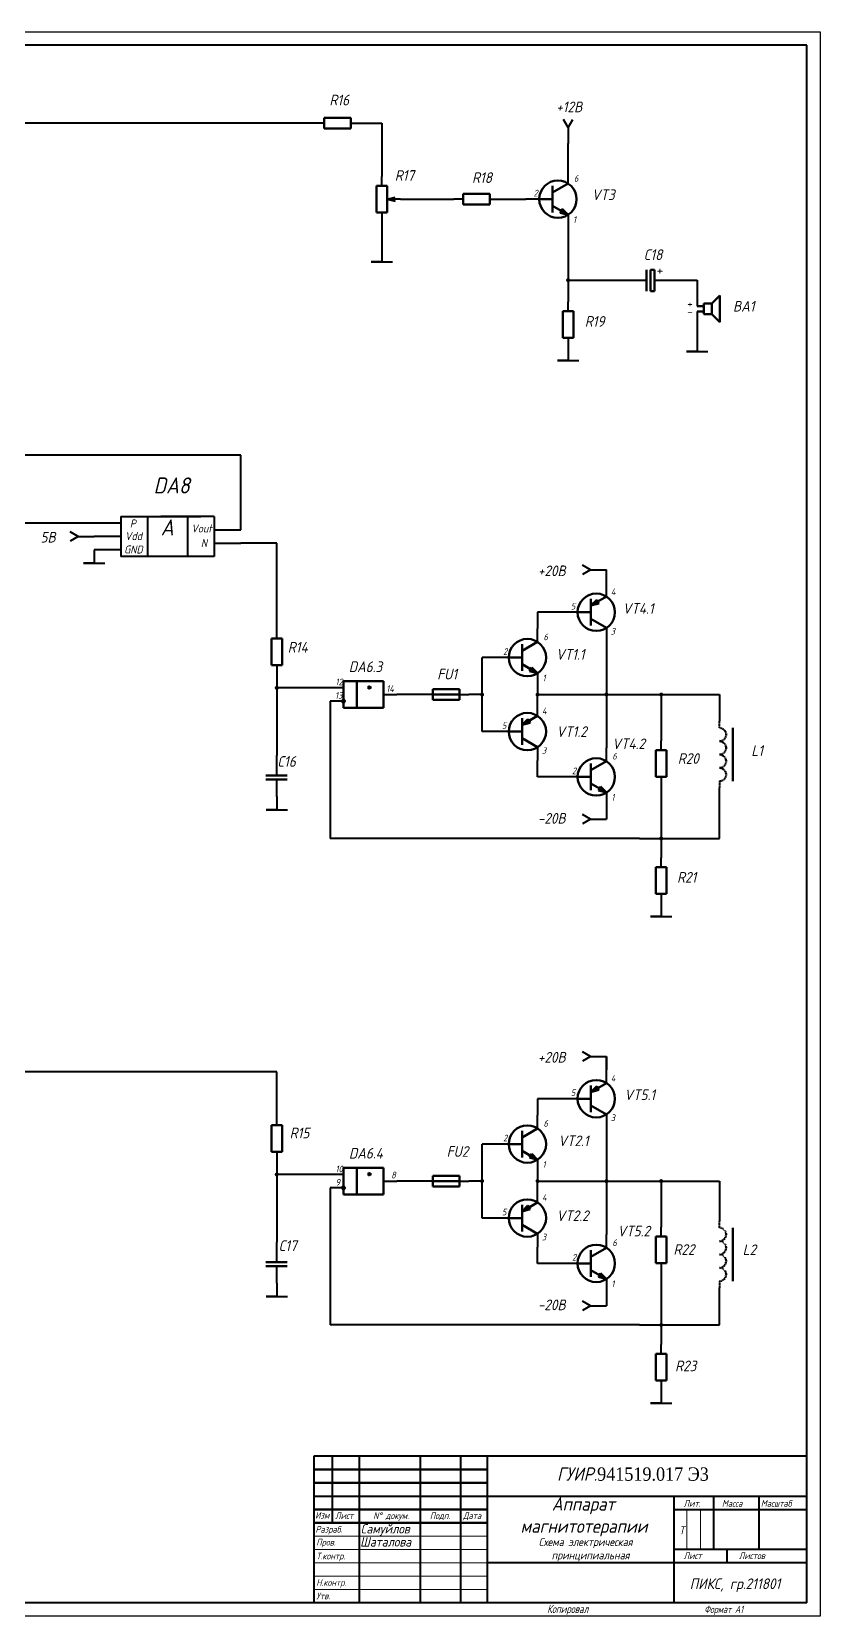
# Model space of a CAD drawing. Header units: millimetres. Extents: x 855 to 1696, y -600 to -6.
# Drawn here: x 1400 to 1696, y -600 to -6 of the extents above; entities that cross this region are included whole.
import ezdxf

# ---------------------------------------------------------------- set-up
doc = ezdxf.new("R2010")
doc.units = ezdxf.units.MM
doc.header["$LTSCALE"] = 0.5
doc.linetypes.add('HIDDEN2', pattern=[0.1875, 0.125, -0.0625])
doc.linetypes.add('ОСЕВАЯ', pattern=[50.8, 31.75, -6.35, 6.35, -6.35])
doc.layers.get('0').update_dxf_attribs({"lineweight": 60})
doc.layers.get('Defpoints').update_dxf_attribs({"color": 5})
doc.layers.add('4-текст', color=7, linetype='Continuous', true_color=0x00ad00)
doc.layers.add('KONTUR', color=7, linetype='Continuous')
for name, color, linetype, lineweight in [('Основная', 7, 'Continuous', 40), ('текст', 7, 'Continuous', 30), ('тонкая', 7, 'Continuous', 20)]:
    doc.layers.add(name, color=color, linetype=linetype, lineweight=lineweight)
doc.styles.add('RUS', font='TXT.SHX', dxfattribs={"height": 3})
doc.styles.get("Standard").update_dxf_attribs({"font": 'isocpeui.ttf', "width": 0.9})
doc.styles.add('стиль1', font='romans.shx', dxfattribs={"width": 0.75, "oblique": 15, "height": 3.5})

# ---------------------------------------------------------------- blocks, each defined once
blk = doc.blocks.new('резистор')
for p, q in [((3.5, 2), (13.5, 2)), ((3.5, -2), (3.5, 2)), ((13.5, 2), (13.5, -2)), ((13.5, -2), (3.5, -2))]:
    blk.add_line(p, q)
at = {"layer": 'Основная'}
for p, q in [((3.5, 0), (0, 0)), ((13.5, 0), (17, 0))]:
    blk.add_line(p, q, dxfattribs=at)
blk = doc.blocks.new('стп ук. стрелка не закрашеная')
at = {"layer": 'Основная'}
for p, q in [((0, 0), (-0.8, 3)), ((0, 5), (0, 0)), ((0, 0), (0.8, 3)), ((0, 0), (0, 3))]:
    blk.add_line(p, q, dxfattribs=at)
blk = doc.blocks.new('стп переменый резистор')
for name, p in [('стп ук. стрелка не закрашеная', (8.5, 2)), ('резистор', (0, 0))]:
    blk.add_blockref(name, p)
blk = doc.blocks.new('стп земля')
at = {"layer": 'Основная'}
for p, q in [((0, 0), (0, -5)), ((0, -5), (-4, -5)), ((-4, -5), (4, -5))]:
    blk.add_line(p, q, dxfattribs=at)
blk = doc.blocks.new('стрелка закрашеная 30 градусов')
blk.add_hatch(color=256).paths.add_polyline_path([(0, 0), (0.54, 2), (-0.54, 2)])
for p, q in [((0, 2), (0, 4)), ((0, 0), (-0.54, 2)), ((-0.54, 2), (0.54, 2)), ((0, 0), (0.54, 2))]:
    blk.add_line(p, q)
blk = doc.blocks.new('стп транзистор n-p-n')
for p, q in [((-2.5, 10), (-5.86, 15.82)), ((2.5, 10), (5.86, 15.82)), ((0, 10), (-5, 10)), ((-5, 10), (-2.5, 10)), ((0, 5), (0, 10)), ((0, 10), (5, 10)), ((5, 10), (2.5, 10))]:
    blk.add_line(p, q)
blk.add_circle((0, 12), 7)
at = {"layer": 'Основная'}
for p, q in [((-5.86, 15.82), (-10.86, 15.82)), ((5.86, 15.82), (10.86, 15.82)), ((0, 5), (0, 0))]:
    blk.add_line(p, q, dxfattribs=at)
at = {"xscale": 1.499999999999975, "yscale": 1.499999999999975, "zscale": 1.499999999999975, "rotation": 149.9999999999995}
blk.add_blockref('стрелка закрашеная 30 градусов', (5.86, 15.82), dxfattribs=at)
blk = doc.blocks.new('стп гнездо')
at = {"layer": 'Основная'}
for q in [(-9, 1.73), (-9, -1.73), (0, 0)]:
    blk.add_line((-6, 0), q, dxfattribs=at)
blk = doc.blocks.new('стп громкоговотель')
for p, q in [((2.5, 0), (0, 0)), ((2.5, 1), (2.5, -3)), ((5.5, 1), (2.5, 1)), ((2.5, 1), (2.5, 0)), ((5.5, 1), (8.5, 4)), ((5.5, -3), (5.5, 1)), ((8.5, -1), (8.5, 4)), ((8.5, 4), (8.5, -6)), ((2.5, -2), (0, -2)), ((2.5, -3), (2.5, -2)), ((2.5, -3), (5.5, -3)), ((8.5, -6), (5.5, -3))]:
    blk.add_line(p, q)
blk = doc.blocks.new('стп С-полярный электролитический')
for p, q in [((-4.12, -7.49), (-4.12, -5.99)), ((3.88, -5.99), (-4.12, -5.99)), ((-4.12, -7.49), (3.88, -7.49)), ((-4.12, -8.98), (3.88, -8.98)), ((3.88, -7.49), (3.88, -5.99))]:
    blk.add_line(p, q)
at = {"layer": 'Основная', "linetype": 'ОСЕВАЯ'}
for p, q in [((0, -6), (0, 0)), ((0, -15.37), (0, -8.99))]:
    blk.add_line(p, q, dxfattribs=at)
at = {"insert": (2.11, -1.48), "char_height": 4, "width": 1.7408, "attachment_point": 1}
blk.add_mtext('{\\fISOCPEUR|b0|i0|c204|p34;+}', dxfattribs=at)
blk = doc.blocks.new('tochka')
at = {"color": 2, "linetype": 'Continuous', "const_width": 0.75}
blk.add_lwpolyline([(0.375, 0, 1), (-0.375, 0, 1)], format="xyb", close=True, dxfattribs=at)
blk = doc.blocks.new('стп транзистрор p- n- p')
for p, q in [((-2.5, 10), (-5.86, 15.82)), ((2.5, 10), (5.86, 15.82)), ((0, 10), (-5, 10)), ((-5, 10), (-2.5, 10)), ((0, 5), (0, 10)), ((0, 10), (5, 10)), ((5, 10), (2.5, 10))]:
    blk.add_line(p, q)
blk.add_circle((0, 12), 7)
at = {"layer": 'Основная'}
for p, q in [((-5.86, 15.82), (-10.86, 15.82)), ((5.86, 15.82), (10.86, 15.82)), ((0, 5), (0, 0))]:
    blk.add_line(p, q, dxfattribs=at)
at = {"xscale": 1.5, "yscale": 1.5, "zscale": 1.5, "rotation": 30}
blk.add_blockref('стрелка закрашеная 30 градусов', (-2.5, 10), dxfattribs=at)
blk = doc.blocks.new('конденсатор')
for p, q in [((-4.12, -7.49), (3.88, -7.49)), ((-4.12, -8.98), (3.88, -8.98))]:
    blk.add_line(p, q)
at = {"layer": 'Основная', "linetype": 'ОСЕВАЯ'}
for p, q in [((0, -7.49), (0, 0)), ((0, -15.37), (0, -8.99))]:
    blk.add_line(p, q, dxfattribs=at)
blk = doc.blocks.new('стп катушка(дросель) с феромагнитным м-проводом')
blk.add_line((2.5, 5), (22.5, 5))
at = {"linetype": 'HIDDEN2'}
for centre in [(5, 0), (10, 0), (15, 0), (20, 0)]:
    blk.add_arc(centre, 2.5, 0, 180, dxfattribs=at)
at = {"layer": 'Основная', "linetype": 'HIDDEN2'}
for p, q in [((2.5, 0), (0, 0)), ((22.5, 0), (25, 0))]:
    blk.add_line(p, q, dxfattribs=at)

msp = doc.modelspace()

# ---------------------------------------------------------------- linework, layer by layer
for p, q in [((1532.02, -249.77), (1517.02, -249.77)), ((1517.02, -249.77), (1517.02, -257.27)), ((1522.02, -259.77), (1522.02, -249.77)), ((1526.37, -251.63), (1526.37, -252.63)), ((1526.37, -251.63), (1527.37, -252.13)), ((1527.37, -252.13), (1526.37, -252.63)), ((1532.02, -259.77), (1532.02, -249.77)), ((1550.52, -254.77), (1560.52, -254.77)), ((1517.02, -257.27), (1517.02, -259.77)), ((1517.02, -259.77), (1522.02, -259.77)), ((1522.02, -259.77), (1532.02, -259.77)), ((1615.67, -395.42), (1615.67, -390.42)), ((1532.02, -432.14), (1517.02, -432.14)), ((1517.02, -432.14), (1517.02, -439.64)), ((1522.02, -442.14), (1522.02, -432.14)), ((1532.02, -442.14), (1532.02, -432.14)), ((1526.37, -434), (1526.37, -435)), ((1526.37, -434), (1527.37, -434.5)), ((1527.37, -434.5), (1526.37, -435)), ((1550.52, -437.14), (1560.52, -437.14)), ((1517.02, -439.64), (1517.02, -442.14)), ((1517.02, -442.14), (1522.02, -442.14)), ((1522.02, -442.14), (1532.02, -442.14)), ((1570.88, -545.29), (1505.88, -545.29)), ((1570.88, -550.29), (1505.88, -550.29)), ((1570.88, -560.29), (1505.88, -560.29)), ((1570.88, -565.29), (1505.88, -565.29)), ((1640.88, -595.29), (1640.88, -595.29))]:
    msp.add_line(p, q)
for centre in [(1517.02, -257.27), (1517.02, -439.64)]:
    msp.add_circle(centre, 0.5)
at = {"layer": 'Defpoints'}
for p, q in [((1517.02, -252.27), (1512.02, -252.27)), ((1532.02, -249.77), (1517.02, -249.77)), ((1517.02, -249.77), (1517.02, -257.27)), ((1517.02, -257.27), (1517.02, -252.27)), ((1522.02, -259.77), (1522.02, -249.77)), ((1526.37, -251.63), (1526.37, -252.63)), ((1526.37, -251.63), (1527.37, -252.13)), ((1527.37, -252.13), (1526.37, -252.63)), ((1532.02, -259.77), (1532.02, -249.77)), ((1532.02, -254.77), (1537.02, -254.77)), ((1512.02, -257.27), (1517.02, -257.27)), ((1517.02, -257.27), (1517.02, -259.77)), ((1517.02, -259.77), (1522.02, -259.77)), ((1522.02, -259.77), (1532.02, -259.77)), ((1532.02, -432.14), (1517.02, -432.14)), ((1517.02, -432.14), (1517.02, -439.64)), ((1522.02, -442.14), (1522.02, -432.14)), ((1532.02, -442.14), (1532.02, -432.14)), ((1517.02, -434.64), (1512.02, -434.64)), ((1517.02, -439.64), (1517.02, -434.64)), ((1517.02, -439.64), (1517.02, -434.64)), ((1517.02, -434.64), (1517.02, -439.64)), ((1526.37, -434), (1526.37, -435)), ((1526.37, -434), (1527.37, -434.5)), ((1527.37, -434.5), (1526.37, -435)), ((1532.02, -437.14), (1537.02, -437.14)), ((1512.02, -439.64), (1517.02, -439.64)), ((1517.02, -439.64), (1517.02, -442.14)), ((1517.02, -442.14), (1522.02, -442.14)), ((1522.02, -442.14), (1532.02, -442.14))]:
    msp.add_line(p, q, dxfattribs=at)
for centre in [(1517.02, -257.27), (1517.02, -439.64)]:
    msp.add_circle(centre, 0.5, dxfattribs=at)
at = {"layer": 'KONTUR'}
for p, q in [((854.88, -6.29), (1695.88, -6.29)), ((1695.88, -6.29), (1695.88, -600.29)), ((1695.88, -600.29), (854.88, -600.29))]:
    msp.add_line(p, q, dxfattribs=at)
at = {"layer": 'Основная'}
for p, q in [((1690.88, -11.29), (874.88, -11.29)), ((1690.88, -595.29), (1690.88, -11.29)), ((1506.36, -40.57), (1317.36, -40.57)), ((1523.36, -40.57), (1531.46, -40.57)), ((1531.46, -40.57), (1531.46, -60.57)), ((1601.28, -58.21), (1601.28, -48.21)), ((1538.46, -69.07), (1558.46, -69.07)), ((1575.46, -69.07), (1585.46, -69.07)), ((1531.46, -77.57), (1531.46, -82.57)), ((1531.46, -82.57), (1531.46, -87.57)), ((1601.28, -79.93), (1601.28, -96.12)), ((1601.28, -96.12), (1601.28, -107.52)), ((1601.28, -99.42), (1624.28, -99.42)), ((1639.65, -99.42), (1649.65, -99.42)), ((1649.65, -99.42), (1649.65, -101.12)), ((1649.65, -101.12), (1649.65, -109.12)), ((1649.65, -111.12), (1649.65, -121.12)), ((1478.57, -165.01), (1321.21, -165.01)), ((1478.57, -193.05), (1478.57, -165.01)), ((1433.57, -188.05), (1433.57, -190.55)), ((1433.57, -188.05), (1443.57, -188.05)), ((1443.57, -188.05), (1463.57, -188.05)), ((1443.57, -188.05), (1443.57, -203.05)), ((1463.57, -188.05), (1448.57, -188.05)), ((1468.57, -188.05), (1458.57, -188.05)), ((1458.57, -188.05), (1458.57, -203.05)), ((1468.57, -188.05), (1468.57, -203.05)), ((1468.57, -188.05), (1468.57, -190.55)), ((1423.57, -190.55), (1385.36, -190.55)), ((1433.57, -190.55), (1423.57, -190.55)), ((1433.57, -195.55), (1423.57, -195.55)), ((1433.57, -190.55), (1433.57, -195.55)), ((1433.57, -195.55), (1433.57, -200.55)), ((1468.57, -190.55), (1468.57, -195.55)), ((1468.57, -193.05), (1478.57, -193.05)), ((1468.57, -195.55), (1468.57, -200.55)), ((1433.57, -200.55), (1423.57, -200.55)), ((1433.57, -200.55), (1433.57, -203.05)), ((1468.57, -198.05), (1478.57, -198.05)), ((1492.02, -198.05), (1478.57, -198.05)), ((1492.02, -230.27), (1492.02, -198.05)), ((1468.57, -203.05), (1433.57, -203.05)), ((1615.67, -213.05), (1615.67, -208.05)), ((1589.85, -223.91), (1589.85, -230.05)), ((1599.85, -223.91), (1589.85, -223.91)), ((1615.67, -229.77), (1615.67, -274.77)), ((1574.02, -240.91), (1569.02, -240.91)), ((1569.02, -268.63), (1569.02, -240.91)), ((1492.02, -247.27), (1492.02, -262.27)), ((1502.02, -252.27), (1492.02, -252.27)), ((1507.02, -252.27), (1502.02, -252.27)), ((1517.02, -252.27), (1507.02, -252.27)), ((1517.02, -252.27), (1512.27, -252.27)), ((1532.02, -254.77), (1537.02, -254.77)), ((1547.02, -254.77), (1537.02, -254.77)), ((1569.02, -254.77), (1564.02, -254.77)), ((1589.85, -251.77), (1589.85, -254.77)), ((1589.85, -254.77), (1633.04, -254.77)), ((1589.85, -257.77), (1589.85, -254.77)), ((1589.85, -254.77), (1633.04, -254.77)), ((1633.04, -254.77), (1658.04, -254.77)), ((1636.2, -254.77), (1636.2, -272.07)), ((1658.04, -254.77), (1658.04, -264.77)), ((1512.02, -257.27), (1512.02, -308.71)), ((1517.02, -257.27), (1512.02, -257.27)), ((1492.02, -262.27), (1492.02, -277.64)), ((1574.02, -268.63), (1569.02, -268.63)), ((1589.85, -285.63), (1589.85, -279.5)), ((1599.85, -285.63), (1589.85, -285.63)), ((1636.2, -289.07), (1636.2, -308.33)), ((1658.04, -308.71), (1658.04, -289.77)), ((1615.67, -296.5), (1615.67, -301.5)), ((1628.04, -308.71), (1512.02, -308.71)), ((1628.04, -308.71), (1633.04, -308.71)), ((1633.04, -308.71), (1658.04, -308.71)), ((1636.2, -306.01), (1636.2, -316.01)), ((1492.02, -396.24), (1396.44, -396.24)), ((1492.02, -412.64), (1492.02, -396.24)), ((1589.85, -406.28), (1589.85, -412.42)), ((1599.85, -406.28), (1589.85, -406.28)), ((1615.67, -412.14), (1615.67, -457.14)), ((1574.02, -423.28), (1569.02, -423.28)), ((1569.02, -451), (1569.02, -423.28)), ((1492.02, -429.64), (1492.02, -444.64)), ((1502.02, -434.64), (1492.02, -434.64)), ((1507.02, -434.64), (1502.02, -434.64)), ((1517.02, -434.64), (1502.02, -434.64)), ((1512.02, -434.64), (1507.02, -434.64)), ((1532.02, -437.14), (1537.02, -437.14)), ((1547.02, -437.14), (1537.02, -437.14)), ((1569.02, -437.14), (1564.02, -437.14)), ((1589.85, -434.14), (1589.85, -437.14)), ((1589.85, -437.14), (1633.04, -437.14)), ((1589.85, -440.14), (1589.85, -437.14)), ((1589.85, -437.14), (1633.04, -437.14)), ((1633.04, -437.14), (1658.04, -437.14)), ((1636.2, -437.14), (1636.2, -454.44)), ((1658.04, -437.14), (1658.04, -452.14)), ((1492.02, -444.64), (1492.02, -460.01)), ((1512.02, -439.64), (1512.02, -491.08)), ((1517.02, -439.64), (1512.02, -439.64)), ((1574.02, -451), (1569.02, -451)), ((1589.85, -468), (1589.85, -461.87)), ((1599.85, -468), (1589.85, -468)), ((1636.2, -471.44), (1636.2, -488.38)), ((1615.67, -478.87), (1615.67, -483.87)), ((1658.04, -491.08), (1658.04, -477.14)), ((1628.04, -491.08), (1512.02, -491.08)), ((1628.04, -491.08), (1633.04, -491.08)), ((1633.04, -491.08), (1658.04, -491.08)), ((1636.2, -488.38), (1636.2, -498.38)), ((1505.88, -540.29), (1505.88, -595.29)), ((1690.88, -540.29), (1505.88, -540.29)), ((1512.88, -565.29), (1512.88, -540.29)), ((1522.88, -540.29), (1522.88, -595.29)), ((1545.88, -595.29), (1545.88, -540.29)), ((1560.88, -540.29), (1560.88, -595.29)), ((1570.88, -540.29), (1570.88, -595.29)), ((1505.88, -555.29), (1690.88, -555.29)), ((1640.88, -555.29), (1640.88, -595.29)), ((1655.88, -555.29), (1655.88, -575.29)), ((1672.88, -555.29), (1672.88, -575.29)), ((1640.88, -560.29), (1690.88, -560.29)), ((1690.88, -575.29), (1640.88, -575.29)), ((1660.88, -575.29), (1660.88, -580.29)), ((1690.88, -580.29), (1570.88, -580.29)), ((1690.88, -595.29), (862.88, -595.29))]:
    msp.add_line(p, q, dxfattribs=at)
at = {"layer": 'тонкая'}
for p, q in [((1645.87, -560.49), (1645.87, -575.29)), ((1650.95, -560.49), (1650.95, -575.29)), ((1505.88, -570.29), (1570.88, -570.29)), ((1570.88, -575.29), (1505.88, -575.29)), ((1570.88, -580.29), (1505.88, -580.29))]:
    msp.add_line(p, q, dxfattribs=at)
for points in [[(1505.88, -585.29), (1570.88, -585.29)], [(1505.88, -590.29), (1570.88, -590.29)]]:
    msp.add_lwpolyline(points, dxfattribs=at)

# ---------------------------------------------------------------- block references
for name, p, rotation in [('резистор', (1523.36, -40.57), 180), ('стп гнездо', (1601.28, -48.21), 270), ('стп транзистор n-p-n', (1585.46, -69.07), 270), ('стп переменый резистор', (1531.46, -60.57), 270), ('резистор', (1575.46, -69.07), 180), ('резистор', (1601.28, -107.52), 270), ('стп транзистрор p- n- p', (1599.85, -223.91), 270), ('резистор', (1492.02, -247.27), 90), ('стп транзистор n-p-n', (1574.02, -240.91), 270), ('стп транзистрор p- n- p', (1574.02, -268.63), 270), ('стп катушка(дросель) с феромагнитным м-проводом', (1658.04, -264.77), 270), ('резистор', (1636.2, -272.07), 270), ('стп транзистор n-p-n', (1599.85, -285.63), 270), ('резистор', (1636.2, -316.01), 270), ('резистор', (1636.2, -316.01), 270), ('стп транзистрор p- n- p', (1599.85, -406.28), 270), ('резистор', (1492.02, -429.64), 90), ('стп транзистор n-p-n', (1574.02, -423.28), 270), ('стп транзистрор p- n- p', (1574.02, -451), 270), ('стп транзистор n-p-n', (1599.85, -468), 270), ('резистор', (1636.2, -454.44), 270), ('стп катушка(дросель) с феромагнитным м-проводом', (1658.04, -452.14), 270), ('резистор', (1636.2, -498.38), 270), ('резистор', (1636.2, -498.38), 270)]:
    msp.add_blockref(name, p, dxfattribs=dict(rotation=rotation))
for name, p in [('стп земля', (1531.46, -87.57)), ('tochka', (1601.28, -99.42)), ('стп громкоговотель', (1649.65, -109.12)), ('стп земля', (1601.28, -124.52)), ('стп земля', (1649.65, -121.12)), ('стп гнездо', (1423.57, -195.55)), ('стп земля', (1423.57, -200.55)), ('стп гнездо', (1615.67, -208.05)), ('резистор', (1547.02, -254.77)), ('tochka', (1569.02, -254.77)), ('tochka', (1615.67, -254.77)), ('tochka', (1636.2, -254.77)), ('конденсатор', (1492.02, -277.64)), ('стп земля', (1492.02, -293.02)), ('tochka', (1636.2, -308.71)), ('стп земля', (1636.2, -333.01)), ('стп гнездо', (1615.67, -390.42)), ('tochka', (1492.02, -434.64)), ('резистор', (1547.02, -437.14)), ('tochka', (1569.02, -437.14)), ('tochka', (1589.85, -437.14)), ('tochka', (1615.67, -437.14)), ('tochka', (1636.2, -437.14)), ('конденсатор', (1492.02, -460.01)), ('стп земля', (1492.02, -475.39)), ('стп земля', (1636.2, -515.38))]:
    msp.add_blockref(name, p)
at = {"xscale": -1}
for name, p, rotation in [('стп С-полярный электролитический', (1639.65, -99.42), 270), ('стп гнездо', (1615.67, -301.5), 180), ('стп гнездо', (1615.67, -483.87), 180)]:
    msp.add_blockref(name, p, dxfattribs=dict(at, rotation=rotation))
at = {"layer": 'Основная'}
for p in [(1492.02, -252.27), (1589.85, -254.77), (1636.2, -491.08)]:
    msp.add_blockref('tochka', p, dxfattribs=at)

# ---------------------------------------------------------------- texts
at = {"layer": '4-текст', "lineweight": -3, "width": 0.9}
for s, p in [('Самуйлов', (1523.53, -569.24)), ('Шаталова', (1523.3, -574.13))]:
    msp.add_text(s, height=3.5, dxfattribs=at).set_placement(p)
at = {"layer": '4-текст', "width": 0.9}
msp.add_text('ПИКС, гр.211801', height=4, dxfattribs=at).set_placement((1646.9, -590.08))
at = {"layer": '4-текст'}
for s, insert, char_height, width, attachment_point in [('\\pi5.0305;R16', (1506.74, -29.91), 4, 17.25, 1), ('\\pi3.6709;+12В{\\L }', (1593.15, -32.48), 4, 17.25, 1), ('\\pi4.8436;R17', (1531.45, -58.18), 4, 17.25, 1), ('\\pi4.9241;R18', (1560.34, -58.99), 4, 17.25, 1), ('6', (1603.49, -60.05), 2.5, 1.6388, 1), ('2', (1588.36, -65.55), 2.5, 1.6388, 1), ('VT3', (1610.17, -65.4), 4, 5.6815, 1), ('1', (1603.13, -75.46), 2.5, 1.6388, 1), ('\\pi4.9282;С18{\\L }', (1624.8, -87.87), 4, 17.25, 1), ('\\pi4.4646;BA1', (1658.66, -107.2), 4, 17.25, 1), ('\\pi4.9268;R19', (1602.62, -112.89), 4, 17.25, 1), ('\\pi1.9343;DA8', (1443.89, -173.38), 6, 17.25, 1), ('\\pi5.3877;P{\\L }', (1431.57, -189.14), 3, 12.9375, 1), ('\\pi6.6777;A ', (1441.83, -189.1), 6, 17.25, 1), ('\\pi5.775;5В{\\L }', (1397.65, -193.77), 4, 17.25, 1), ('\\pi3.5386;Vdd{\\L }', (1431.57, -193.84), 3, 12.9375, 1), ('\\pi2.8084;Vout{\\L }', (1457.18, -191), 3, 12.9375, 1), ('\\pi3.1981;GND{\\L }', (1431.58, -198.89), 3, 12.9375, 1), ('\\pi5.309;N{\\L }', (1458.26, -196.44), 3, 12.9375, 1), ('\\pi3.3614;+20В{\\L }', (1586.58, -206.38), 4, 17.25, 1), ('4', (1617.34, -214.95), 2.5, 1.6388, 1), ('5', (1602.31, -220.39), 2.5, 1.6388, 1), ('\\pi2.8568;VT4.1', (1618.88, -220.5), 4, 17.25, 1), ('3', (1617.29, -229.77), 2.5, 1.6388, 1), ('\\pi4.9936;R14{\\L }', (1491.16, -235.03), 4, 17.25, 1), ('2', (1576.93, -237.39), 2.5, 1.6388, 1), ('6', (1592.06, -231.89), 2.5, 1.6388, 1), ('\\pi2.3018;DA6.3{\\L }', (1516.73, -242.33), 4, 17.25, 1), ('VT1.1', (1596.73, -237.71), 4, 8.4935, 1), ('12', (1514.04, -248.76), 2.5, 1.6388, 1), ('\\pi4.8423;FU1', (1547.36, -245.1), 4, 17.25, 1), ('1', (1591.7, -247.3), 2.5, 1.6388, 1), ('13', (1513.88, -253.84), 2.5, 1.6388, 1), ('14', (1533.07, -251.34), 2.5, 1.6388, 1), ('4', (1591.51, -259.67), 2.5, 1.6388, 1), ('5', (1576.49, -265.12), 2.5, 1.6388, 1), ('VT1.2', (1596.9, -266.66), 4, 8.4935, 1), ('VT4.2', (1617.82, -271.22), 4, 8.4935, 1), ('\\pi5.0346;С16{\\L }', (1487.3, -277.85), 4, 17.25, 1), ('3', (1591.46, -274.5), 2.5, 1.6388, 1), ('6', (1617.88, -276.61), 2.5, 1.6388, 1), ('\\pi4.6146;R20{\\L }', (1637.82, -276.74), 4, 17.25, 1), ('\\pi6.3191;L1', (1663.68, -273.76), 4, 17.25, 1), ('2', (1602.75, -282.12), 2.5, 1.6388, 1), ('1', (1617.52, -292.03), 2.5, 1.6388, 1), ('\\pi3.3382;-20В{\\L }', (1586.58, -303.17), 4, 17.25, 7), ('\\pi4.8423;R21', (1637.31, -321.27), 4, 17.25, 1), ('\\pi3.3614;+20В{\\L }', (1586.58, -388.75), 4, 17.25, 1), ('4', (1617.34, -397.32), 2.5, 1.6388, 1), ('5', (1602.31, -402.76), 2.5, 1.6388, 1), ('\\pi3.0423;VT5.1', (1619.32, -402.79), 4, 17.25, 1), ('6', (1592.06, -414.26), 2.5, 1.6388, 1), ('3', (1617.29, -412.14), 2.5, 1.6388, 1), ('\\pi4.9364;R15', (1491.93, -417.1), 4, 17.25, 1), ('2', (1576.93, -419.76), 2.5, 1.6388, 1), ('VT2.1', (1597.59, -420.05), 4, 8.4935, 1), ('\\pi2.37;DA6.4{\\L }', (1516.73, -424.7), 4, 17.25, 1), ('\\pi4.5505;FU2', (1551.19, -424.05), 4, 17.25, 1), ('10', (1514.06, -431.34), 2.5, 1.6388, 1), ('8', (1534.93, -433.63), 2.5, 1.6388, 1), ('1', (1591.7, -429.67), 2.5, 1.6388, 1), ('9', (1514.06, -436.34), 2.5, 1.6388, 1), ('4', (1591.51, -442.04), 2.5, 1.6388, 1), ('5', (1576.49, -447.49), 2.5, 1.6388, 1), ('VT2.2', (1596.92, -448.14), 4, 8.4935, 1), ('3', (1591.46, -456.87), 2.5, 1.6388, 1), ('VT5.2', (1619.79, -453.89), 4, 8.4935, 1), ('\\pi4.8477;С17{\\L }', (1487.96, -459.36), 4, 17.25, 1), ('6', (1617.88, -458.98), 2.5, 1.6388, 1), ('\\pi4.5505;R22{\\L }', (1636.25, -460.79), 4, 17.25, 1), ('\\pi6.0273;L2', (1660.73, -460.88), 4, 17.25, 1), ('2', (1602.75, -464.49), 2.5, 1.6388, 1), ('1', (1617.52, -474.4), 2.5, 1.6388, 1), ('\\pi3.3382;-20В{\\L }', (1586.58, -485.54), 4, 17.25, 7), ('\\pi4.5518;R23', (1636.87, -504.42), 4, 17.25, 1), ('ГУИР.{\\fTimes New Roman|b0|i0|c0|p16;941519\\fTimes New Roman|b0|i0|c204|p16;.017 Э3\\fTimes New Roman|b0|i0|c0|p16;\\P} ', (1597.13, -544.47), 5, 76.3777, 1), ('\\pi-11.251;Аппарат \\P\\pi-22.978;магнитотерапии ', (1606.43, -555.66), 5, 2.75, 1), ('\\pi24.444;Т', (1618.56, -566.51), 3, 50.5578, 1), ('\\pi6.3973;Схема электрическая \\P\\pi11.226;принципиальная', (1583.88, -570.92), 3, 50.5578, 1)]:
    msp.add_mtext(s, dxfattribs=dict(at, insert=insert, char_height=char_height, width=width, attachment_point=attachment_point))
at = {"layer": 'Defpoints', "style": 'стиль1', "oblique": 15, "width": 0.75}
msp.add_text('Формат А1', height=2.75, dxfattribs=at).set_placement((1652.34, -599.04))
at = {"layer": 'Основная', "ltscale": 0.35, "char_height": 3, "width": 11.4715, "attachment_point": 1, "style": 'RUS'}
for s, insert in [(' +', (1643.36, -106.73)), (' -', (1643.36, -109.77))]:
    msp.add_mtext(s, dxfattribs=dict(at, insert=insert))
at = {"layer": 'текст', "style": 'стиль1', "oblique": 15, "width": 0.75}
for s, height, p in [('Лит.', 2.5, (1644.6, -559.22)), ('Масса', 2.5, (1658.97, -559.22)), ('Масштаб', 2.5, (1673.57, -559.22)), ('Изм', 2.5, (1506.43, -563.67)), ('Лист', 2.5, (1513.9, -563.82)), ('N%%d докум. ', 2.5, (1528.19, -563.82)), ('Подп.', 2.5, (1549.44, -563.82)), ('Дата', 2.5, (1561.89, -563.82)), ('Разраб.', 2.5, (1506.54, -568.93)), ('Пров.', 2.5, (1506.84, -573.76)), ('Т.контр.', 2.5, (1506.84, -578.95)), ('Лист', 2.5, (1644.6, -578.83)), ('Листов', 2.5, (1665.32, -578.83)), ('Н.контр.', 2.5, (1506.84, -588.87)), ('Утв.', 2.5, (1506.84, -593.89)), ('Копировал', 3, (1593.42, -599.04))]:
    msp.add_text(s, height=height, dxfattribs=at).set_placement(p)

doc.saveas('drawing.dxf')
